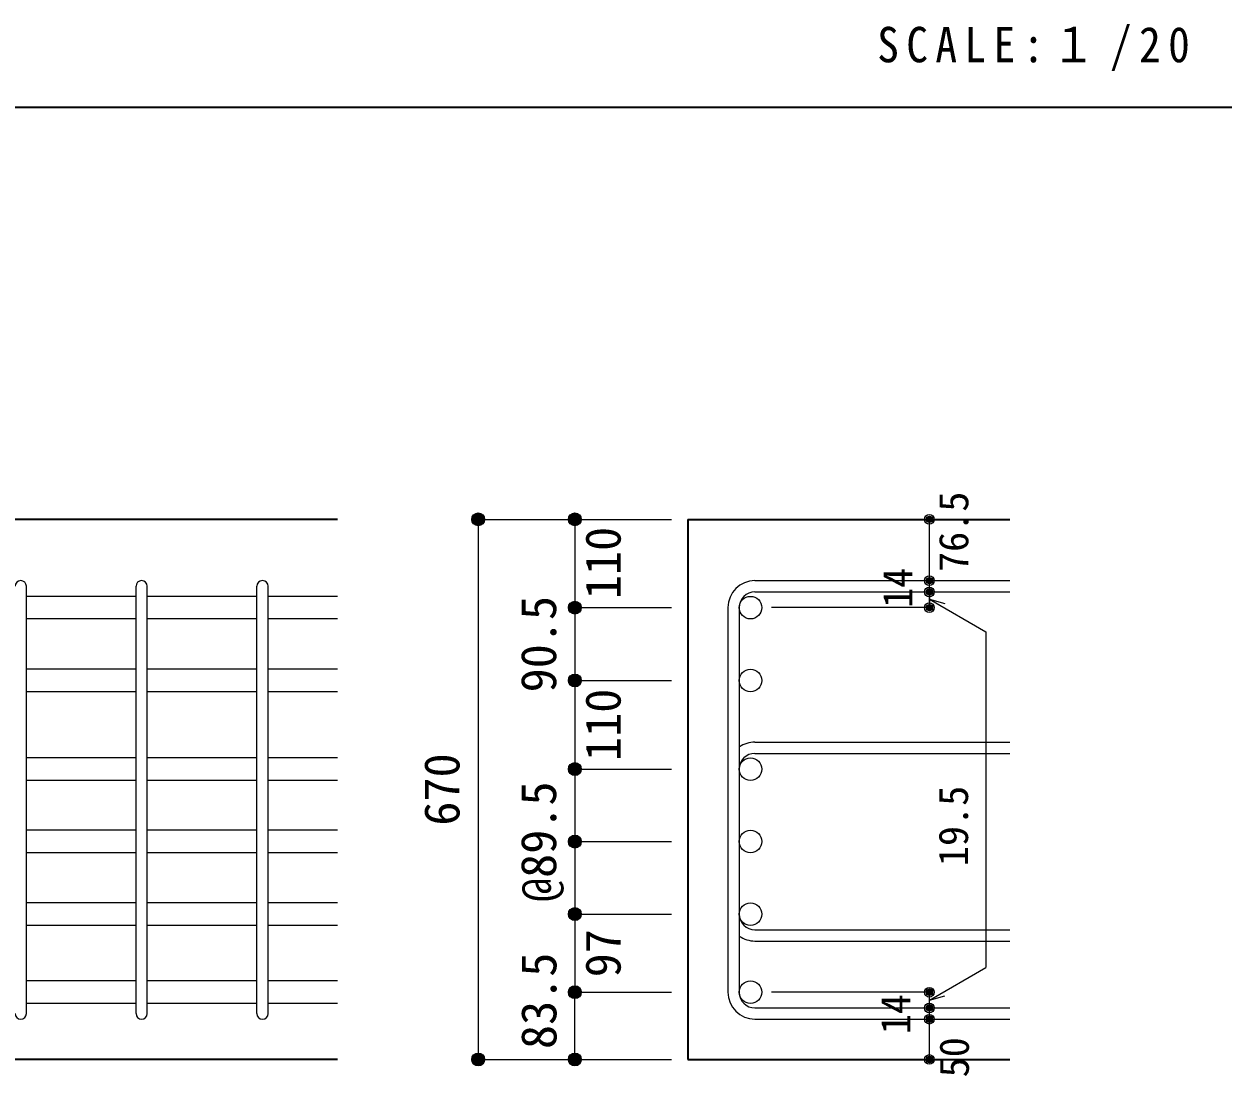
# Model space of a CAD drawing. Units: millimetres at full size, sheet at 1:20; details may follow other scales. Extents: x -3982 to 3969, y -2797 to 2801.
# Drawn here: x 889 to 2379, y -1351 to -45 of the extents above; entities that cross this region are included whole.
import ezdxf
from ezdxf.enums import TextEntityAlignment as Align

# ---------------------------------------------------------------- set-up
doc = ezdxf.new("R2010")
doc.units = ezdxf.units.MM
doc.header["$LTSCALE"] = 20
doc.header["$PDMODE"] = 32
doc.header["$PDSIZE"] = 12
for name, color, linetype, lineweight in [('6-1_躯体線', 2, 'Continuous', 35), ('6-5_梁主筋', 7, 'Continuous', 18), ('6-6_S.T.P.', 7, 'Continuous', 18), ('6-7_文字', 7, 'Continuous', 18), ('6-D_寸法', 4, 'Continuous', 9), ('F-0_枠', 6, 'Continuous', 40)]:
    doc.layers.add(name, color=color, linetype=linetype, lineweight=lineweight)
doc.styles.add('ＭＳ ゴシック', font='')
doc.styles.get('ＭＳ ゴシック').set_extended_font_data('MS Gothic')

msp = doc.modelspace()

# ---------------------------------------------------------------- linework, layer by layer
at = {"layer": '6-1_躯体線'}
for p, q in [((1278.29, -659.67), (78.29, -659.67)), ((1712.96, -659.67), (2112.96, -659.67)), ((1712.96, -659.67), (1712.96, -1330.17)), ((1278.29, -1330.17), (878.29, -1330.17)), ((1712.96, -1330.17), (2112.96, -1330.17))]:
    msp.add_line(p, q, dxfattribs=at)
at = {"layer": '6-5_梁主筋'}
for p, q in [((1028.29, -755.28), (892.29, -755.28)), ((1178.29, -755.28), (1042.29, -755.28)), ((1278.29, -755.28), (1192.29, -755.28)), ((1028.29, -783.28), (892.29, -783.28)), ((1178.29, -783.28), (1042.29, -783.28)), ((1278.29, -783.28), (1192.29, -783.28)), ((1028.29, -845.67), (892.29, -845.67)), ((1178.29, -845.67), (1042.29, -845.67)), ((1278.29, -845.67), (1192.29, -845.67)), ((1028.29, -873.67), (892.29, -873.67)), ((1178.29, -873.67), (1042.29, -873.67)), ((1278.29, -873.67), (1192.29, -873.67)), ((1028.29, -955.67), (892.29, -955.67)), ((1178.29, -955.67), (1042.29, -955.67)), ((1278.29, -955.67), (1192.29, -955.67)), ((1028.29, -983.67), (892.29, -983.67)), ((1178.29, -983.67), (1042.29, -983.67)), ((1278.29, -983.67), (1192.29, -983.67)), ((1028.29, -1045.67), (892.29, -1045.67)), ((1178.29, -1045.67), (1042.29, -1045.67)), ((1278.29, -1045.67), (1192.29, -1045.67)), ((1028.29, -1073.67), (892.29, -1073.67)), ((1178.29, -1073.67), (1042.29, -1073.67)), ((1278.29, -1073.67), (1192.29, -1073.67)), ((1028.29, -1135.67), (892.29, -1135.67)), ((1178.29, -1135.67), (1042.29, -1135.67)), ((1278.29, -1135.67), (1192.29, -1135.67)), ((1028.29, -1163.67), (892.29, -1163.67)), ((1178.29, -1163.67), (1042.29, -1163.67)), ((1278.29, -1163.67), (1192.29, -1163.67)), ((1028.29, -1232.67), (892.29, -1232.67)), ((1178.29, -1232.67), (1042.29, -1232.67)), ((1278.29, -1232.67), (1192.29, -1232.67)), ((1028.29, -1260.67), (892.29, -1260.67)), ((1178.29, -1260.67), (1042.29, -1260.67)), ((1278.29, -1260.67), (1192.29, -1260.67))]:
    msp.add_line(p, q, dxfattribs=at)
at = {"layer": '6-5_梁主筋', "color": 3, "lineweight": 25}
for centre in [(1790.96, -769.28), (1790.96, -859.67), (1790.96, -969.67), (1790.96, -1059.67), (1790.96, -1149.67), (1790.96, -1246.67)]:
    msp.add_circle(centre, 14, dxfattribs=at)
at = {"layer": '6-6_S.T.P.'}
for p, q in [((892.29, -1273.17), (892.29, -742.78)), ((892.29, -1273.17), (892.29, -743.17)), ((892.29, -1273.17), (892.29, -743.17)), ((892.29, -1273.17), (892.29, -743.17)), ((1028.29, -1273.17), (1028.29, -742.78)), ((1042.29, -1273.17), (1042.29, -742.78)), ((1178.29, -1273.17), (1178.29, -742.78)), ((1192.29, -1273.17), (1192.29, -742.78)), ((1796.46, -735.78), (2112.96, -735.78)), ((1796.46, -749.78), (2112.96, -749.78)), ((1762.96, -769.28), (1762.96, -1246.67)), ((1776.96, -769.28), (1776.96, -1246.67)), ((1796.46, -936.17), (2112.96, -936.17)), ((1796.46, -950.17), (2112.96, -950.17)), ((1796.46, -1169.17), (2112.96, -1169.17)), ((1796.46, -1183.17), (2112.96, -1183.17)), ((1796.46, -1266.17), (2112.96, -1266.17)), ((1796.46, -1280.17), (2112.96, -1280.17))]:
    msp.add_line(p, q, dxfattribs=at)
for centre, radius, start, end in [((885.29, -742.78), 7, 0, 180), ((885.29, -742.78), 7, 0, 180), ((885.29, -742.78), 7, 0, 180), ((885.29, -742.78), 7, 0, 180), ((1035.29, -742.78), 7, 0, 180), ((1185.29, -742.78), 7, 0, 180), ((1796.46, -769.28), 33.5, 90, 180), ((1796.46, -769.28), 19.5, 90, 180), ((1796.46, -969.67), 33.5, 90, 125.59765), ((1796.46, -969.67), 19.5, 90, 180), ((1796.46, -1149.67), 19.5, 180, 270), ((1796.46, -1149.67), 33.5, 234.40235, 270), ((1796.46, -1246.67), 33.5, 180, 270), ((1796.46, -1246.67), 19.5, 180, 270), ((885.29, -1273.17), 7, 180, 0), ((885.29, -1273.17), 7, 180, 0), ((885.29, -1273.17), 7, 180, 0), ((885.29, -1273.17), 7, 180, 0), ((1035.29, -1273.17), 7, 180, 0), ((1185.29, -1273.17), 7, 180, 0)]:
    msp.add_arc(centre, radius, start, end, dxfattribs=at)
at = {"layer": '6-D_寸法'}
for p, q in [((1452.96, -659.67), (1452.96, -1330.17)), ((1572.96, -659.67), (1572.96, -769.28)), ((2012.96, -735.21), (2012.96, -659.67)), ((2012.96, -749.78), (2012.96, -735.78)), ((2012.96, -758.96), (2083.02, -799.41)), ((2012.96, -758.96), (2032.28, -764.13)), ((1572.96, -769.28), (1692.96, -769.28)), ((2012.96, -769.28), (1816.87, -769.28)), ((2083.02, -799.41), (2083.02, -1215.97)), ((1572.96, -859.67), (1692.96, -859.67)), ((1572.96, -969.67), (1692.96, -969.67)), ((1572.96, -969.67), (1572.96, -1059.67)), ((1572.96, -1059.67), (1692.96, -1059.67)), ((1572.96, -1059.67), (1572.96, -1149.67)), ((1572.96, -1149.67), (1692.96, -1149.67)), ((1572.96, -1149.67), (1572.96, -1246.67)), ((2012.96, -1256.42), (2083.02, -1215.97)), ((1572.96, -1246.67), (1692.96, -1246.67)), ((1572.96, -1330.17), (1572.96, -1246.67)), ((2012.96, -1246.67), (1816.87, -1246.67)), ((2012.96, -1266.17), (2012.96, -1246.67)), ((2012.96, -1256.42), (2032.28, -1251.25)), ((2012.96, -1280.17), (2012.96, -1266.17)), ((2012.96, -1330.17), (2012.96, -1280.17)), ((1452.96, -1330.17), (1562.82, -1330.17)), ((1452.96, -1330.17), (1572.96, -1330.17)), ((1572.96, -1330.17), (1692.96, -1330.17))]:
    msp.add_line(p, q, dxfattribs=at)
for points in [[(1452.96, -659.67), (1572.96, -659.67), (1692.96, -659.67)], [(2012.96, -749.21), (2012.96, -769.28), (2012.96, -749.21)], [(1572.96, -769.28), (1572.96, -859.67), (1572.96, -969.67)]]:
    msp.add_lwpolyline(points, dxfattribs=at)
for centre, radius in [((1452.96, -659.67), 8), ((1452.96, -659.67), 7.2), ((1452.96, -659.67), 6.4), ((1452.96, -659.67), 5.6), ((1452.96, -659.67), 4.8), ((1572.96, -659.67), 8), ((1572.96, -659.67), 7.2), ((1572.96, -659.67), 6.4), ((1572.96, -659.67), 5.6), ((1572.96, -659.67), 4.8), ((1452.96, -659.67), 4), ((1452.96, -659.67), 3.2), ((1452.96, -659.67), 2.4), ((1452.96, -659.67), 1.6), ((1452.96, -659.67), 0.8), ((1572.96, -659.67), 4), ((1572.96, -659.67), 3.2), ((1572.96, -659.67), 2.4), ((1572.96, -659.67), 1.6), ((1572.96, -659.67), 0.8), ((2012.96, -659.67), 4), ((2012.96, -659.67), 3.6), ((2012.96, -659.67), 3.2), ((2012.96, -659.67), 2.8), ((2012.96, -659.67), 2.4), ((2012.96, -659.67), 2), ((2012.96, -659.67), 1.6), ((2012.96, -659.67), 1.2), ((2012.96, -659.67), 0.8), ((2012.96, -659.67), 0.4), ((2012.96, -735.78), 4), ((2012.96, -735.78), 3.6), ((2012.96, -735.78), 3.2), ((2012.96, -735.78), 2.8), ((2012.96, -735.78), 2.4), ((2012.96, -735.78), 2), ((2012.96, -735.78), 1.6), ((2012.96, -735.78), 1.2), ((2012.96, -735.78), 0.8), ((2012.96, -735.78), 0.4), ((2012.96, -749.78), 4), ((2012.96, -749.78), 3.6), ((2012.96, -749.78), 3.2), ((2012.96, -749.78), 2.8), ((2012.96, -749.78), 2.4), ((2012.96, -749.78), 2), ((2012.96, -749.78), 1.6), ((2012.96, -749.78), 1.2), ((2012.96, -749.78), 0.8), ((2012.96, -749.78), 0.4), ((1572.96, -769.28), 8), ((1572.96, -769.28), 7.2), ((1572.96, -769.28), 6.4), ((1572.96, -769.28), 5.6), ((1572.96, -769.28), 4.8), ((1572.96, -769.28), 4), ((1572.96, -769.28), 3.2), ((1572.96, -769.28), 2.4), ((1572.96, -769.28), 1.6), ((1572.96, -769.28), 0.8), ((2012.96, -769.28), 4), ((2012.96, -769.28), 3.6), ((2012.96, -769.28), 3.2), ((2012.96, -769.28), 2.8), ((2012.96, -769.28), 2.4), ((2012.96, -769.28), 2), ((2012.96, -769.28), 1.6), ((2012.96, -769.28), 1.2), ((2012.96, -769.28), 0.8), ((2012.96, -769.28), 0.4), ((1572.96, -859.67), 8), ((1572.96, -859.67), 7.2), ((1572.96, -859.67), 6.4), ((1572.96, -859.67), 5.6), ((1572.96, -859.67), 4.8), ((1572.96, -859.67), 4), ((1572.96, -859.67), 3.2), ((1572.96, -859.67), 2.4), ((1572.96, -859.67), 1.6), ((1572.96, -859.67), 0.8), ((1572.96, -969.67), 8), ((1572.96, -969.67), 7.2), ((1572.96, -969.67), 6.4), ((1572.96, -969.67), 5.6), ((1572.96, -969.67), 4.8), ((1572.96, -969.67), 4), ((1572.96, -969.67), 3.2), ((1572.96, -969.67), 2.4), ((1572.96, -969.67), 1.6), ((1572.96, -969.67), 0.8), ((1572.96, -1059.67), 8), ((1572.96, -1059.67), 7.2), ((1572.96, -1059.67), 6.4), ((1572.96, -1059.67), 5.6), ((1572.96, -1059.67), 4.8), ((1572.96, -1059.67), 4), ((1572.96, -1059.67), 3.2), ((1572.96, -1059.67), 2.4), ((1572.96, -1059.67), 1.6), ((1572.96, -1059.67), 0.8), ((1572.96, -1149.67), 8), ((1572.96, -1149.67), 7.2), ((1572.96, -1149.67), 6.4), ((1572.96, -1149.67), 5.6), ((1572.96, -1149.67), 4.8), ((1572.96, -1149.67), 4), ((1572.96, -1149.67), 3.2), ((1572.96, -1149.67), 2.4), ((1572.96, -1149.67), 1.6), ((1572.96, -1149.67), 0.8), ((1572.96, -1246.67), 8), ((1572.96, -1246.67), 7.2), ((1572.96, -1246.67), 6.4), ((1572.96, -1246.67), 5.6), ((1572.96, -1246.67), 4.8), ((1572.96, -1246.67), 4), ((1572.96, -1246.67), 3.2), ((1572.96, -1246.67), 2.4), ((1572.96, -1246.67), 1.6), ((1572.96, -1246.67), 0.8), ((2012.96, -1246.67), 4), ((2012.96, -1246.67), 3.6), ((2012.96, -1246.67), 3.2), ((2012.96, -1246.67), 2.8), ((2012.96, -1246.67), 2.4), ((2012.96, -1246.67), 2), ((2012.96, -1246.67), 1.6), ((2012.96, -1246.67), 1.2), ((2012.96, -1246.67), 0.8), ((2012.96, -1246.67), 0.4), ((2012.96, -1266.17), 4), ((2012.96, -1266.17), 3.6), ((2012.96, -1266.17), 3.2), ((2012.96, -1266.17), 2.8), ((2012.96, -1266.17), 2.4), ((2012.96, -1266.17), 2), ((2012.96, -1266.17), 1.6), ((2012.96, -1266.17), 1.2), ((2012.96, -1266.17), 0.8), ((2012.96, -1266.17), 0.4), ((2012.96, -1280.17), 4), ((2012.96, -1280.17), 3.6), ((2012.96, -1280.17), 3.2), ((2012.96, -1280.17), 2.8), ((2012.96, -1280.17), 2.4), ((2012.96, -1280.17), 2), ((2012.96, -1280.17), 1.6), ((2012.96, -1280.17), 1.2), ((2012.96, -1280.17), 0.8), ((2012.96, -1280.17), 0.4), ((1452.96, -1330.17), 8), ((1452.96, -1330.17), 7.2), ((1452.96, -1330.17), 6.4), ((1452.96, -1330.17), 5.6), ((1452.96, -1330.17), 4.8), ((1572.96, -1330.17), 8), ((1572.96, -1330.17), 7.2), ((1572.96, -1330.17), 6.4), ((1572.96, -1330.17), 5.6), ((1572.96, -1330.17), 4.8), ((1452.96, -1330.17), 4), ((1452.96, -1330.17), 3.2), ((1452.96, -1330.17), 2.4), ((1452.96, -1330.17), 1.6), ((1452.96, -1330.17), 0.8), ((1572.96, -1330.17), 4), ((1572.96, -1330.17), 3.2), ((1572.96, -1330.17), 2.4), ((1572.96, -1330.17), 1.6), ((1572.96, -1330.17), 0.8), ((2012.96, -1330.17), 4), ((2012.96, -1330.17), 3.6), ((2012.96, -1330.17), 3.2), ((2012.96, -1330.17), 2.8), ((2012.96, -1330.17), 2.4), ((2012.96, -1330.17), 2), ((2012.96, -1330.17), 1.6), ((2012.96, -1330.17), 1.2), ((2012.96, -1330.17), 0.8), ((2012.96, -1330.17), 0.4)]:
    msp.add_circle(centre, radius, dxfattribs=at)
at = {"layer": '6-D_寸法', "color": 7}
for p in [(1452.96, -659.67), (1572.96, -659.67), (2012.96, -659.67), (2012.96, -735.78), (2012.96, -749.78), (1572.96, -769.28), (2012.96, -769.28), (1572.96, -859.67), (1572.96, -969.67), (1572.96, -1059.67), (1572.96, -1149.67), (1572.96, -1246.67), (1572.96, -1246.67), (2012.96, -1246.67), (2012.96, -1266.17), (2012.96, -1280.17), (1452.96, -1330.17), (1572.96, -1330.17), (2012.96, -1330.17)]:
    msp.add_point(p, dxfattribs=at)
at = {"layer": 'F-0_枠', "color": 2, "lineweight": 35}
msp.add_line((-3981.92, -148.03), (2482.4, -148.03), dxfattribs=at)

# ---------------------------------------------------------------- texts
at = {"layer": '6-7_文字', "color": 2, "insert": (1948.17, -103.03), "char_height": 43.99, "attachment_point": 7, "style": 'ＭＳ ゴシック'}
msp.add_mtext('\\T1.34;\\W0.9;SCALE:１/20', dxfattribs=at)
at = {"layer": '6-D_寸法', "style": 'ＭＳ ゴシック'}
for s, height, p in [('76.5', 36.66, (2072.26, -725.02)), ('110', 43.99, (1642.96, -758.74)), ('14', 36.66, (2002.96, -769.67)), ('90.5', 43.99, (1562.96, -874.48)), ('110', 43.99, (1642.96, -959.67)), ('670', 43.99, (1442.96, -1039.92)), ('@89.5', 43.99, (1562.96, -1134.67)), ('19.5', 36.66, (2071.94, -1090.14)), ('97', 43.99, (1642.96, -1228.17)), ('83.5', 43.99, (1563.27, -1317.22)), ('14', 36.66, (2000.4, -1298.89)), ('50', 36.66, (2072.96, -1352.37))]:
    msp.add_text(s, height=height, rotation=90, dxfattribs=at).set_placement(p, align=Align.BOTTOM_LEFT)

doc.saveas('drawing.dxf')
